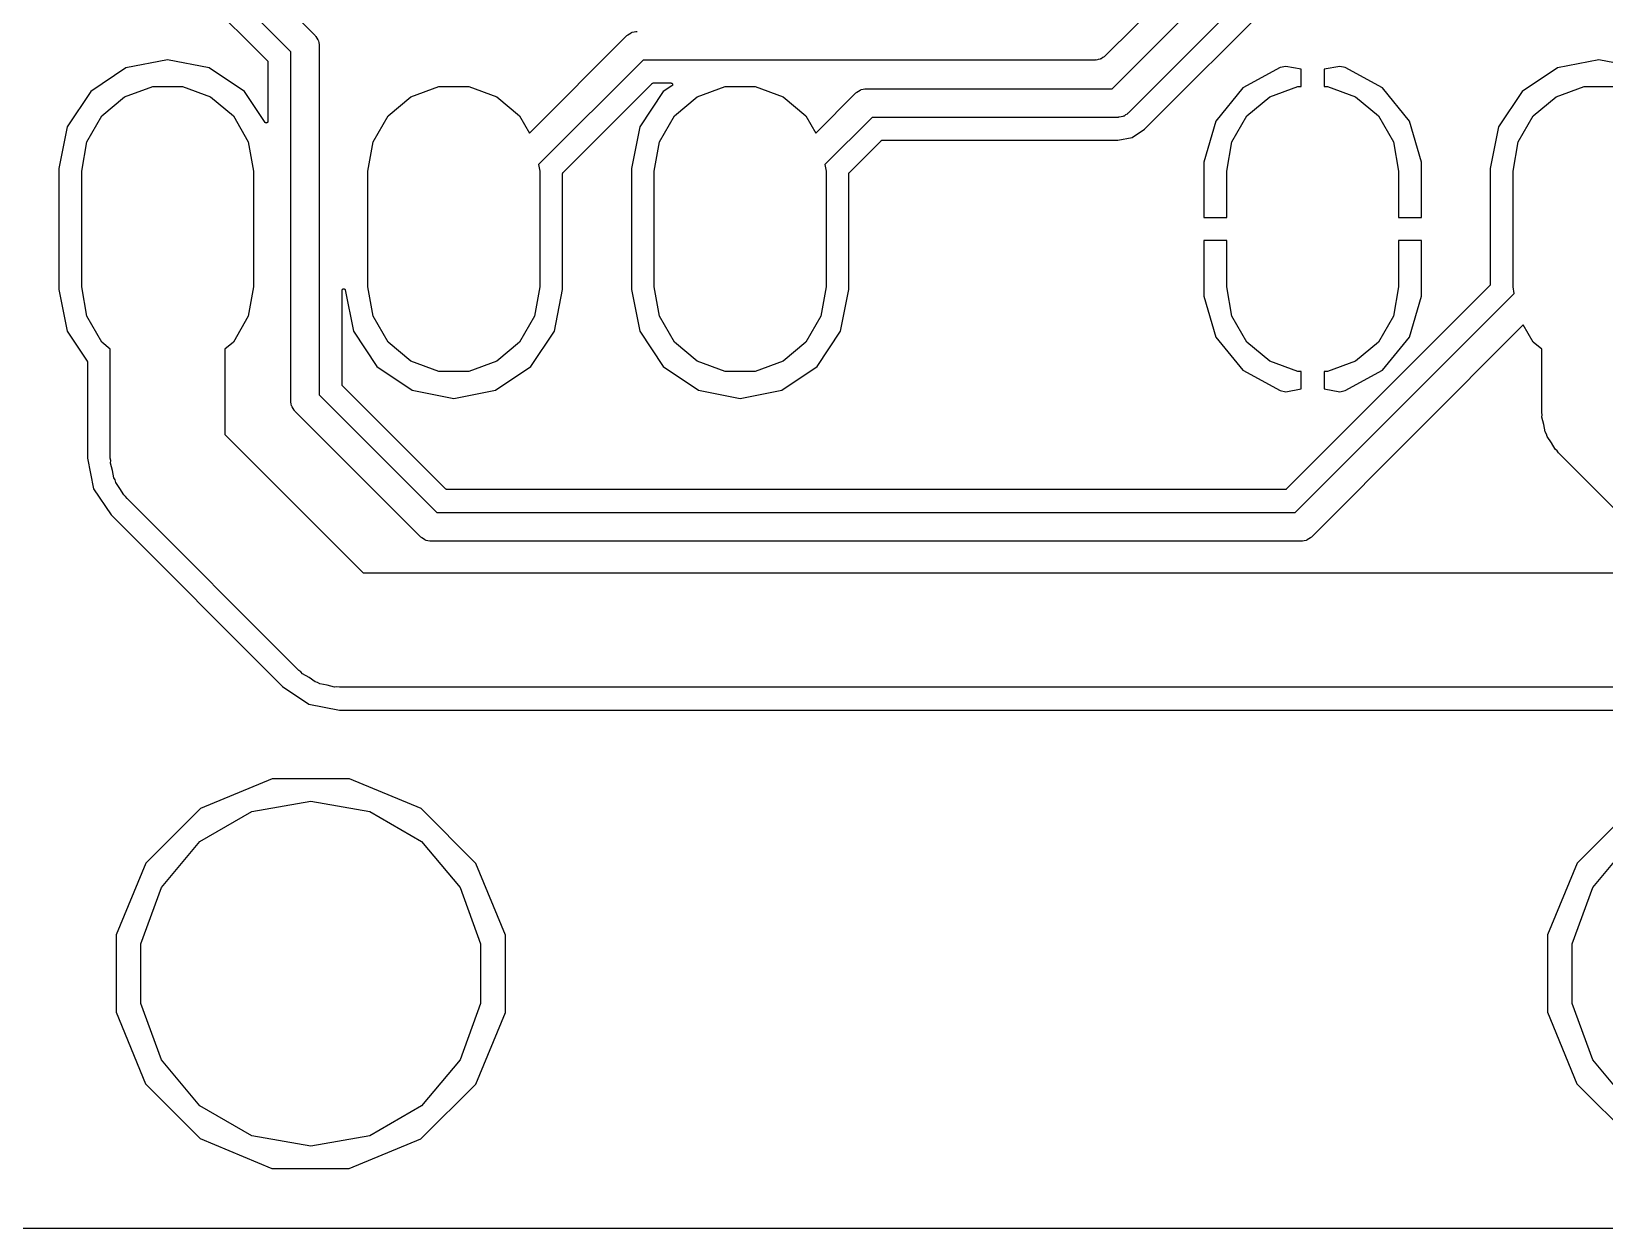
# Model space of a CAD drawing. Extents: x 0.3 to 75.7, y -92.7 to -2.
# Drawn here: x 10.41 to 24.15, y -92.72 to -82.28 of the extents above; entities that cross this region are included whole.
import ezdxf

# ---------------------------------------------------------------- set-up
doc = ezdxf.new("R2010")
doc.units = 0
doc.header["$MEASUREMENT"] = 0
doc.layers.add('BLACK', color=7, linetype='CONTINUOUS')

msp = doc.modelspace()

# ---------------------------------------------------------------- linework, layer by layer
at = {"layer": 'Black'}
for p, q in [((9.28839, -78.7116), (12.8884, -82.3116)), ((12.675, -82.4518), (9.14822, -78.925)), ((9.06919, -79.1288), (12.4712, -82.5308)), ((20.9884, -81.2884), (19.7884, -82.4884)), ((19.8482, -82.775), (21.275, -81.3482)), ((21.4884, -81.4884), (19.9884, -82.9884)), ((20.1307, -83.1289), (21.6289, -81.6307)), ((15.6472, -82.2867), (15.6525, -82.2853)), ((15.6525, -82.2853), (15.6572, -82.2825)), ((15.6572, -82.2825), (15.6733, -82.2797)), ((15.6733, -82.2797), (15.6891, -82.2755)), ((15.6891, -82.2755), (15.6946, -82.276)), ((15.6946, -82.276), (15.7, -82.275)), ((12.8884, -82.3116), (12.8915, -82.3161)), ((12.8915, -82.3161), (12.8958, -82.3197)), ((12.8958, -82.3197), (12.9039, -82.3338)), ((12.9039, -82.3338), (12.9133, -82.3472)), ((12.9133, -82.3472), (12.9147, -82.3525)), ((12.9147, -82.3525), (12.9175, -82.3572)), ((12.9175, -82.3572), (12.9203, -82.3733)), ((12.9203, -82.3733), (12.9245, -82.3891)), ((12.9245, -82.3891), (12.924, -82.3946)), ((12.924, -82.3946), (12.925, -82.4)), ((12.925, -82.4), (12.925, -85.4482)), ((14.7608, -83.1625), (15.6116, -82.3116)), ((15.6116, -82.3116), (15.6161, -82.3085)), ((15.6161, -82.3085), (15.6197, -82.3042)), ((15.6197, -82.3042), (15.6338, -82.2961)), ((15.6338, -82.2961), (15.6472, -82.2867)), ((11.6, -82.5216), (11.2365, -82.5939)), ((11.9635, -82.5939), (11.6, -82.5216)), ((12.4712, -82.5308), (12.4715, -82.5313)), ((12.4715, -82.5313), (12.472, -82.5316)), ((12.472, -82.5316), (12.4728, -82.5331)), ((12.4728, -82.5331), (12.4738, -82.5345)), ((12.4738, -82.5345), (12.4739, -82.5351)), ((12.4739, -82.5351), (12.4742, -82.5356)), ((12.4742, -82.5356), (12.4745, -82.5372)), ((12.4745, -82.5372), (12.475, -82.5389)), ((12.475, -82.5389), (12.4749, -82.5394)), ((12.4749, -82.5394), (12.475, -82.54)), ((12.475, -82.54), (12.475, -83.0614)), ((12.675, -85.5), (12.675, -82.4518)), ((15.7518, -82.525), (14.8397, -83.437)), ((19.7, -82.525), (15.7518, -82.525)), ((19.7054, -82.524), (19.7, -82.525)), ((19.7109, -82.5245), (19.7054, -82.524)), ((19.7267, -82.5203), (19.7109, -82.5245)), ((19.7428, -82.5175), (19.7267, -82.5203)), ((19.7475, -82.5147), (19.7428, -82.5175)), ((19.7528, -82.5133), (19.7475, -82.5147)), ((19.7662, -82.5039), (19.7528, -82.5133)), ((19.7803, -82.4958), (19.7662, -82.5039)), ((19.7839, -82.4915), (19.7803, -82.4958)), ((19.7884, -82.4884), (19.7839, -82.4915)), ((24.1, -82.5216), (23.7365, -82.5939)), ((24.4635, -82.5939), (24.1, -82.5216)), ((11.2365, -82.5939), (10.9284, -82.7998)), ((12.2716, -82.7998), (11.9635, -82.5939)), ((21.3164, -82.5894), (20.9891, -82.7677)), ((21.3641, -82.5796), (21.3164, -82.5894)), ((21.5, -82.6052), (21.3641, -82.5796)), ((21.5, -82.7566), (21.5, -82.6052)), ((21.8359, -82.5796), (21.7, -82.6052)), ((21.7, -82.6052), (21.7, -82.7566)), ((21.8836, -82.5894), (21.8359, -82.5796)), ((22.2109, -82.7677), (21.8836, -82.5894)), ((23.7365, -82.5939), (23.4284, -82.7998)), ((10.9284, -82.7998), (10.7226, -83.1079)), ((11.225, -82.8457), (11.4698, -82.7566)), ((11.4698, -82.7566), (11.7302, -82.7566)), ((11.7302, -82.7566), (11.975, -82.8457)), ((12.4512, -83.0686), (12.2716, -82.7998)), ((13.725, -82.8457), (13.9698, -82.7566)), ((13.9698, -82.7566), (14.2302, -82.7566)), ((14.2302, -82.7566), (14.475, -82.8457)), ((15.0538, -83.5058), (15.8308, -82.7288)), ((15.9284, -82.7998), (15.7226, -83.1079)), ((15.8308, -82.7288), (15.8313, -82.7285)), ((15.8313, -82.7285), (15.8316, -82.728)), ((15.8316, -82.728), (15.8331, -82.7272)), ((15.8331, -82.7272), (15.8345, -82.7262)), ((15.8345, -82.7262), (15.8351, -82.7261)), ((15.8351, -82.7261), (15.8356, -82.7258)), ((15.8356, -82.7258), (15.8372, -82.7255)), ((15.8372, -82.7255), (15.8389, -82.725)), ((15.8389, -82.725), (15.8394, -82.7251)), ((15.8394, -82.7251), (15.84, -82.725)), ((15.84, -82.725), (15.9975, -82.725)), ((16.0047, -82.7488), (15.9284, -82.7998)), ((15.9975, -82.725), (15.9982, -82.7251)), ((15.9982, -82.7251), (15.9989, -82.7251)), ((15.9989, -82.7251), (16.0004, -82.7255)), ((16.0004, -82.7255), (16.0019, -82.7258)), ((16.0019, -82.7258), (16.0025, -82.7261)), ((16.0025, -82.7261), (16.0032, -82.7263)), ((16.0032, -82.7263), (16.0045, -82.7273)), ((16.0045, -82.7273), (16.0058, -82.728)), ((16.0052, -82.7483), (16.0047, -82.7488)), ((16.0058, -82.748), (16.0052, -82.7483)), ((16.0058, -82.728), (16.0063, -82.7286)), ((16.0068, -82.7468), (16.0058, -82.748)), ((16.0063, -82.7286), (16.0069, -82.729)), ((16.008, -82.7457), (16.0068, -82.7468)), ((16.0069, -82.729), (16.0077, -82.7303)), ((16.0077, -82.7303), (16.0087, -82.7315)), ((16.0083, -82.745), (16.008, -82.7457)), ((16.0087, -82.7445), (16.0083, -82.745)), ((16.0087, -82.7315), (16.009, -82.7322)), ((16.0093, -82.743), (16.0087, -82.7445)), ((16.009, -82.7322), (16.0094, -82.7328)), ((16.0099, -82.7416), (16.0093, -82.743)), ((16.0094, -82.7328), (16.0097, -82.7343)), ((16.0097, -82.7343), (16.0103, -82.7357)), ((16.01, -82.7409), (16.0099, -82.7416)), ((16.0103, -82.7403), (16.01, -82.7409)), ((16.0103, -82.7357), (16.0103, -82.7365)), ((16.0103, -82.7365), (16.0104, -82.7371)), ((16.0104, -82.7371), (16.0103, -82.7387)), ((16.0103, -82.7387), (16.0103, -82.7403)), ((16.225, -82.8457), (16.4698, -82.7566)), ((16.4698, -82.7566), (16.7302, -82.7566)), ((16.7302, -82.7566), (16.975, -82.8457)), ((17.2608, -83.1625), (17.6116, -82.8116)), ((17.6116, -82.8116), (17.6161, -82.8085)), ((17.6161, -82.8085), (17.6197, -82.8042)), ((17.6197, -82.8042), (17.6338, -82.7961)), ((17.6338, -82.7961), (17.6472, -82.7867)), ((17.6472, -82.7867), (17.6525, -82.7853)), ((17.6525, -82.7853), (17.6572, -82.7825)), ((17.6572, -82.7825), (17.6733, -82.7797)), ((17.6733, -82.7797), (17.6891, -82.7755)), ((17.6891, -82.7755), (17.6946, -82.776)), ((17.6946, -82.776), (17.7, -82.775)), ((17.7, -82.775), (19.8482, -82.775)), ((20.9891, -82.7677), (20.7553, -83.0573)), ((21.225, -82.8457), (21.4698, -82.7566)), ((21.4698, -82.7566), (21.5, -82.7566)), ((21.7, -82.7566), (21.7302, -82.7566)), ((21.7302, -82.7566), (21.975, -82.8457)), ((22.4447, -83.0573), (22.2109, -82.7677)), ((23.4284, -82.7998), (23.2225, -83.1079)), ((23.725, -82.8457), (23.9698, -82.7566)), ((23.9698, -82.7566), (24.2302, -82.7566)), ((11.0255, -83.0131), (11.225, -82.8457)), ((11.975, -82.8457), (12.1745, -83.0131)), ((13.5255, -83.0131), (13.725, -82.8457)), ((14.475, -82.8457), (14.6745, -83.0131)), ((16.0255, -83.0131), (16.225, -82.8457)), ((16.975, -82.8457), (17.1745, -83.0131)), ((21.0255, -83.0131), (21.225, -82.8457)), ((21.975, -82.8457), (22.1745, -83.0131)), ((23.5255, -83.0131), (23.725, -82.8457)), ((10.7226, -83.1079), (10.65, -83.4726)), ((10.8952, -83.2387), (11.0255, -83.0131)), ((12.1745, -83.0131), (12.3048, -83.2387)), ((12.4517, -83.0691), (12.4512, -83.0686)), ((12.452, -83.0697), (12.4517, -83.0691)), ((12.4532, -83.0707), (12.452, -83.0697)), ((12.4543, -83.0718), (12.4532, -83.0707)), ((12.455, -83.0722), (12.4543, -83.0718)), ((12.4555, -83.0726), (12.455, -83.0722)), ((12.457, -83.0732), (12.4555, -83.0726)), ((12.4584, -83.0738), (12.457, -83.0732)), ((12.4591, -83.0739), (12.4584, -83.0738)), ((12.4597, -83.0742), (12.4591, -83.0739)), ((12.4613, -83.0742), (12.4597, -83.0742)), ((12.4628, -83.0743), (12.4613, -83.0742)), ((12.4635, -83.0742), (12.4628, -83.0743)), ((12.4643, -83.0742), (12.4635, -83.0742)), ((12.4657, -83.0736), (12.4643, -83.0742)), ((12.4672, -83.0733), (12.4657, -83.0736)), ((12.4678, -83.0729), (12.4672, -83.0733)), ((12.4685, -83.0726), (12.4678, -83.0729)), ((12.4697, -83.0716), (12.4685, -83.0726)), ((12.471, -83.0708), (12.4697, -83.0716)), ((12.4714, -83.0702), (12.471, -83.0708)), ((12.472, -83.0697), (12.4714, -83.0702)), ((12.4727, -83.0684), (12.472, -83.0697)), ((12.4737, -83.0671), (12.4727, -83.0684)), ((12.4739, -83.0664), (12.4737, -83.0671)), ((12.4742, -83.0658), (12.4739, -83.0664)), ((12.4745, -83.0643), (12.4742, -83.0658)), ((12.4749, -83.0628), (12.4745, -83.0643)), ((12.475, -83.0614), (12.4749, -83.0621)), ((12.4749, -83.0621), (12.4749, -83.0628)), ((13.3952, -83.2387), (13.5255, -83.0131)), ((14.6745, -83.0131), (14.7608, -83.1625)), ((15.7226, -83.1079), (15.65, -83.4726)), ((15.8952, -83.2387), (16.0255, -83.0131)), ((17.1745, -83.0131), (17.2608, -83.1625)), ((17.7518, -83.025), (17.3397, -83.437)), ((19.9, -83.025), (17.7518, -83.025)), ((19.9054, -83.024), (19.9, -83.025)), ((19.9109, -83.0245), (19.9054, -83.024)), ((19.9267, -83.0203), (19.9109, -83.0245)), ((19.9428, -83.0175), (19.9267, -83.0203)), ((19.9475, -83.0147), (19.9428, -83.0175)), ((19.9528, -83.0133), (19.9475, -83.0147)), ((19.9662, -83.0039), (19.9528, -83.0133)), ((19.9803, -82.9958), (19.9662, -83.0039)), ((19.9839, -82.9915), (19.9803, -82.9958)), ((19.9884, -82.9884), (19.9839, -82.9915)), ((20.7553, -83.0573), (20.65, -83.4149)), ((20.8952, -83.2387), (21.0255, -83.0131)), ((22.1745, -83.0131), (22.3048, -83.2387)), ((22.55, -83.4149), (22.4447, -83.0573)), ((23.2225, -83.1079), (23.15, -83.4726)), ((23.3952, -83.2387), (23.5255, -83.0131)), ((10.85, -83.4952), (10.8952, -83.2387)), ((12.3048, -83.2387), (12.35, -83.4952)), ((13.35, -83.4952), (13.3952, -83.2387)), ((15.85, -83.4952), (15.8952, -83.2387)), ((17.6558, -83.4038), (17.8308, -83.2288)), ((17.8308, -83.2288), (17.8313, -83.2285)), ((17.8313, -83.2285), (17.8316, -83.228)), ((17.8316, -83.228), (17.8331, -83.2272)), ((17.8331, -83.2272), (17.8345, -83.2262)), ((17.8345, -83.2262), (17.8351, -83.2261)), ((17.8351, -83.2261), (17.8356, -83.2258)), ((17.8356, -83.2258), (17.8372, -83.2255)), ((17.8372, -83.2255), (17.8389, -83.225)), ((17.8389, -83.225), (17.8394, -83.2251)), ((17.8394, -83.2251), (17.84, -83.225)), ((17.84, -83.225), (19.8987, -83.225)), ((19.8987, -83.225), (20.0243, -83.2)), ((20.0243, -83.2), (20.1307, -83.1289)), ((20.85, -83.4952), (20.8952, -83.2387)), ((22.3048, -83.2387), (22.35, -83.4952)), ((23.35, -83.4952), (23.3952, -83.2387)), ((10.65, -83.4726), (10.65, -84.5274)), ((10.85, -84.5048), (10.85, -83.4952)), ((12.35, -83.4952), (12.35, -84.5048)), ((13.35, -84.5048), (13.35, -83.4952)), ((14.8397, -83.437), (14.85, -83.4952)), ((14.85, -83.4952), (14.85, -84.5048)), ((15.05, -83.5139), (15.0505, -83.5122)), ((15.0501, -83.5144), (15.05, -83.5139)), ((15.05, -83.515), (15.0501, -83.5144)), ((15.05, -84.5274), (15.05, -83.515)), ((15.0505, -83.5122), (15.0508, -83.5106)), ((15.0508, -83.5106), (15.0511, -83.5101)), ((15.0511, -83.5101), (15.0512, -83.5095)), ((15.0512, -83.5095), (15.0522, -83.5081)), ((15.0522, -83.5081), (15.053, -83.5066)), ((15.053, -83.5066), (15.0535, -83.5063)), ((15.0535, -83.5063), (15.0538, -83.5058)), ((15.65, -83.4726), (15.65, -84.5274)), ((15.85, -84.5048), (15.85, -83.4952)), ((17.3397, -83.437), (17.35, -83.4952)), ((17.35, -83.4952), (17.35, -84.5048)), ((17.55, -83.5139), (17.5505, -83.5122)), ((17.5501, -83.5144), (17.55, -83.5139)), ((17.55, -83.515), (17.5501, -83.5144)), ((17.55, -84.087), (17.55, -83.515)), ((17.5505, -83.5122), (17.5508, -83.5106)), ((17.5508, -83.5106), (17.5511, -83.5101)), ((17.5511, -83.5101), (17.5512, -83.5095)), ((17.5512, -83.5095), (17.5522, -83.5081)), ((17.5522, -83.5081), (17.553, -83.5066)), ((17.553, -83.5066), (17.5535, -83.5063)), ((17.5535, -83.5063), (17.5538, -83.5058)), ((17.5538, -83.5058), (17.6558, -83.4038)), ((17.6558, -83.4038), (17.6558, -83.4038)), ((20.65, -83.4149), (20.65, -83.9)), ((20.85, -83.9), (20.85, -83.4952)), ((22.35, -83.4952), (22.35, -83.9)), ((22.55, -83.9), (22.55, -83.4149)), ((23.15, -83.4726), (23.15, -84.485)), ((23.35, -84.5048), (23.35, -83.4952)), ((20.65, -83.9), (20.85, -83.9)), ((22.35, -83.9), (22.55, -83.9)), ((17.55, -84.5274), (17.55, -84.087)), ((20.65, -84.1), (20.65, -84.5851)), ((20.85, -84.1), (20.65, -84.1)), ((20.85, -84.5048), (20.85, -84.1)), ((22.35, -84.1), (22.35, -84.5048)), ((22.55, -84.1), (22.35, -84.1)), ((22.55, -84.5851), (22.55, -84.1)), ((10.65, -84.5274), (10.7226, -84.8921)), ((10.8952, -84.7613), (10.85, -84.5048)), ((12.35, -84.5048), (12.3048, -84.7613)), ((13.125, -84.5337), (13.1252, -84.5327)), ((13.125, -85.36), (13.125, -84.5337)), ((13.1252, -84.5317), (13.1256, -84.5305)), ((13.1252, -84.5327), (13.1252, -84.5317)), ((13.1256, -84.5305), (13.1258, -84.5292)), ((13.1258, -84.5292), (13.1263, -84.5284)), ((13.1263, -84.5284), (13.1266, -84.5274)), ((13.1266, -84.5274), (13.1274, -84.5264)), ((13.1274, -84.5264), (13.128, -84.5253)), ((13.128, -84.5253), (13.1288, -84.5247)), ((13.1288, -84.5247), (13.1294, -84.5239)), ((13.1294, -84.5239), (13.1305, -84.5233)), ((13.1305, -84.5233), (13.1315, -84.5224)), ((13.1315, -84.5224), (13.1324, -84.5221)), ((13.1324, -84.5221), (13.1333, -84.5216)), ((13.1333, -84.5216), (13.1345, -84.5213)), ((13.1345, -84.5213), (13.1357, -84.5209)), ((13.1357, -84.5209), (13.1367, -84.5209)), ((13.1367, -84.5209), (13.1377, -84.5207)), ((13.1377, -84.5207), (13.139, -84.5209)), ((13.139, -84.5209), (13.1403, -84.5209)), ((13.1403, -84.5209), (13.1412, -84.5212)), ((13.1412, -84.5212), (13.1422, -84.5214)), ((13.1422, -84.5214), (13.1433, -84.522)), ((13.1433, -84.522), (13.1445, -84.5224)), ((13.1445, -84.5224), (13.1453, -84.5231)), ((13.1453, -84.5231), (13.1461, -84.5236)), ((13.1461, -84.5236), (13.147, -84.5245)), ((13.147, -84.5245), (13.148, -84.5253)), ((13.148, -84.5253), (13.1485, -84.5262)), ((13.1485, -84.5262), (13.1491, -84.5269)), ((13.1491, -84.5269), (13.1496, -84.5281)), ((13.1496, -84.5281), (13.1502, -84.5292)), ((13.1502, -84.5292), (13.1504, -84.5302)), ((13.1504, -84.5302), (13.1507, -84.5312)), ((13.1507, -84.5312), (13.2226, -84.8921)), ((13.3952, -84.7613), (13.35, -84.5048)), ((14.85, -84.5048), (14.8048, -84.7613)), ((14.9774, -84.8921), (15.05, -84.5274)), ((15.65, -84.5274), (15.7226, -84.8921)), ((15.8952, -84.7613), (15.85, -84.5048)), ((17.35, -84.5048), (17.3048, -84.7613)), ((17.4774, -84.8921), (17.55, -84.5274)), ((20.65, -84.5851), (20.7553, -84.9427)), ((20.8952, -84.7613), (20.85, -84.5048)), ((23.1462, -84.4942), (21.3692, -86.2712)), ((21.4482, -86.475), (23.3603, -84.563)), ((22.35, -84.5048), (22.3048, -84.7613)), ((22.4447, -84.9427), (22.55, -84.5851)), ((23.1465, -84.4937), (23.1462, -84.4942)), ((23.147, -84.4934), (23.1465, -84.4937)), ((23.1478, -84.4919), (23.147, -84.4934)), ((23.1488, -84.4905), (23.1478, -84.4919)), ((23.1489, -84.4899), (23.1488, -84.4905)), ((23.1492, -84.4894), (23.1489, -84.4899)), ((23.1495, -84.4878), (23.1492, -84.4894)), ((23.15, -84.4861), (23.1495, -84.4878)), ((23.15, -84.485), (23.1499, -84.4856)), ((23.1499, -84.4856), (23.15, -84.4861)), ((23.3603, -84.563), (23.35, -84.5048)), ((10.7226, -84.8921), (10.8978, -85.1544)), ((11.0255, -84.9869), (10.8952, -84.7613)), ((12.3048, -84.7613), (12.1745, -84.9869)), ((13.2226, -84.8921), (13.4284, -85.2002)), ((13.5255, -84.9869), (13.3952, -84.7613)), ((14.8048, -84.7613), (14.6745, -84.9869)), ((14.7716, -85.2002), (14.9774, -84.8921)), ((15.7226, -84.8921), (15.9284, -85.2002)), ((16.0255, -84.9869), (15.8952, -84.7613)), ((17.3048, -84.7613), (17.1745, -84.9869)), ((17.2716, -85.2002), (17.4774, -84.8921)), ((21.0255, -84.9869), (20.8952, -84.7613)), ((23.4392, -84.8375), (21.5884, -86.6884)), ((22.3048, -84.7613), (22.1745, -84.9869)), ((23.5255, -84.9869), (23.4392, -84.8375)), ((11.1, -85.0494), (11.0255, -84.9869)), ((12.1745, -84.9869), (12.1, -85.0494)), ((13.725, -85.1543), (13.5255, -84.9869)), ((14.6745, -84.9869), (14.475, -85.1543)), ((16.225, -85.1543), (16.0255, -84.9869)), ((17.1745, -84.9869), (16.975, -85.1543)), ((20.7553, -84.9427), (20.9891, -85.2323)), ((21.225, -85.1543), (21.0255, -84.9869)), ((22.1745, -84.9869), (21.975, -85.1543)), ((22.2109, -85.2323), (22.4447, -84.9427)), ((23.6, -85.0494), (23.5255, -84.9869)), ((10.8978, -85.1544), (10.8984, -85.1558)), ((10.8984, -85.1558), (10.8992, -85.1572)), ((10.8992, -85.1572), (10.8993, -85.1579)), ((10.8993, -85.1579), (10.8996, -85.1585)), ((10.8996, -85.1585), (10.8997, -85.1601)), ((10.8997, -85.1601), (10.9, -85.1616)), ((10.9, -85.1616), (10.9, -85.9987)), ((11.1, -86), (11.1, -85.0494)), ((12.1, -85.0494), (12.1, -85.7929)), ((13.9698, -85.2434), (13.725, -85.1543)), ((14.475, -85.1543), (14.2302, -85.2434)), ((16.4698, -85.2434), (16.225, -85.1543)), ((16.975, -85.1543), (16.7302, -85.2434)), ((21.4698, -85.2434), (21.225, -85.1543)), ((21.975, -85.1543), (21.7302, -85.2434)), ((23.6, -85.6), (23.6, -85.0494)), ((13.4284, -85.2002), (13.7365, -85.4061)), ((14.2302, -85.2434), (13.9698, -85.2434)), ((14.4635, -85.4061), (14.7716, -85.2002)), ((15.9284, -85.2002), (16.2365, -85.4061)), ((16.7302, -85.2434), (16.4698, -85.2434)), ((16.9635, -85.4061), (17.2716, -85.2002)), ((20.9891, -85.2323), (21.3164, -85.4106)), ((21.5, -85.2434), (21.4698, -85.2434)), ((21.5, -85.3948), (21.5, -85.2434)), ((21.7302, -85.2434), (21.7, -85.2434)), ((21.7, -85.2434), (21.7, -85.3948)), ((21.8836, -85.4106), (22.2109, -85.2323)), ((13.1251, -85.3606), (13.125, -85.36)), ((13.125, -85.3611), (13.1251, -85.3606)), ((13.1255, -85.3628), (13.125, -85.3611)), ((13.1258, -85.3644), (13.1255, -85.3628)), ((13.1261, -85.3649), (13.1258, -85.3644)), ((13.1262, -85.3655), (13.1261, -85.3649)), ((13.1272, -85.3669), (13.1262, -85.3655)), ((13.128, -85.3684), (13.1272, -85.3669)), ((13.1285, -85.3687), (13.128, -85.3684)), ((13.1288, -85.3692), (13.1285, -85.3687)), ((14.0308, -86.2712), (13.1288, -85.3692)), ((13.7365, -85.4061), (14.1, -85.4784)), ((14.1, -85.4784), (14.4635, -85.4061)), ((16.2365, -85.4061), (16.6, -85.4784)), ((16.6, -85.4784), (16.9635, -85.4061)), ((21.3164, -85.4106), (21.3641, -85.4204)), ((21.3641, -85.4204), (21.5, -85.3948)), ((21.7, -85.3948), (21.8359, -85.4204)), ((21.8359, -85.4204), (21.8836, -85.4106)), ((12.676, -85.5054), (12.675, -85.5)), ((12.6755, -85.5109), (12.676, -85.5054)), ((12.6797, -85.5267), (12.6755, -85.5109)), ((12.6825, -85.5428), (12.6797, -85.5267)), ((12.6853, -85.5475), (12.6825, -85.5428)), ((12.6867, -85.5528), (12.6853, -85.5475)), ((12.6961, -85.5662), (12.6867, -85.5528)), ((12.7042, -85.5803), (12.6961, -85.5662)), ((12.7085, -85.5839), (12.7042, -85.5803)), ((12.925, -85.4482), (13.9518, -86.475)), ((12.7116, -85.5884), (12.7085, -85.5839)), ((13.8116, -86.6884), (12.7116, -85.5884)), ((23.6038, -85.6217), (23.6, -85.6)), ((23.6019, -85.6436), (23.6038, -85.6217)), ((23.6188, -85.7067), (23.6019, -85.6436)), ((23.6302, -85.771), (23.6188, -85.7067)), ((12.1, -85.7929), (13.3071, -87)), ((23.6412, -85.7901), (23.6302, -85.771)), ((23.6468, -85.8113), (23.6412, -85.7901)), ((23.6843, -85.8648), (23.6468, -85.8113)), ((23.717, -85.9214), (23.6843, -85.8648)), ((23.7338, -85.9355), (23.717, -85.9214)), ((23.7464, -85.9536), (23.7338, -85.9355)), ((24.3464, -86.5536), (23.7464, -85.9536)), ((10.9, -85.9987), (10.9535, -86.2678)), ((11.1038, -86.0217), (11.1, -86)), ((11.1019, -86.0436), (11.1038, -86.0217)), ((11.1188, -86.1067), (11.1019, -86.0436)), ((11.1302, -86.171), (11.1188, -86.1067)), ((10.9535, -86.2678), (11.1059, -86.4959)), ((11.1412, -86.1901), (11.1302, -86.171)), ((11.1468, -86.2113), (11.1412, -86.1901)), ((11.1843, -86.2648), (11.1468, -86.2113)), ((11.217, -86.3214), (11.1843, -86.2648)), ((11.2338, -86.3355), (11.217, -86.3214)), ((11.2464, -86.3536), (11.2338, -86.3355)), ((12.7464, -87.8536), (11.2464, -86.3536)), ((14.0313, -86.2715), (14.0308, -86.2712)), ((14.0316, -86.272), (14.0313, -86.2715)), ((14.0331, -86.2728), (14.0316, -86.272)), ((14.0345, -86.2738), (14.0331, -86.2728)), ((14.0351, -86.2739), (14.0345, -86.2738)), ((14.0356, -86.2742), (14.0351, -86.2739)), ((14.0372, -86.2745), (14.0356, -86.2742)), ((14.0389, -86.2749), (14.0372, -86.2745)), ((14.0394, -86.2749), (14.0389, -86.2749)), ((14.04, -86.275), (14.0394, -86.2749)), ((21.36, -86.275), (14.04, -86.275)), ((21.3606, -86.2749), (21.36, -86.275)), ((21.3611, -86.275), (21.3606, -86.2749)), ((21.3628, -86.2745), (21.3611, -86.275)), ((21.3644, -86.2742), (21.3628, -86.2745)), ((21.3649, -86.2739), (21.3644, -86.2742)), ((21.3655, -86.2738), (21.3649, -86.2739)), ((21.3669, -86.2728), (21.3655, -86.2738)), ((21.3684, -86.272), (21.3669, -86.2728)), ((21.3687, -86.2715), (21.3684, -86.272)), ((21.3692, -86.2712), (21.3687, -86.2715)), ((11.1059, -86.4959), (12.6041, -87.9941)), ((13.9518, -86.475), (21.4482, -86.475)), ((13.8161, -86.6915), (13.8116, -86.6884)), ((13.8197, -86.6958), (13.8161, -86.6915)), ((13.8338, -86.7039), (13.8197, -86.6958)), ((13.8472, -86.7133), (13.8338, -86.7039)), ((13.8525, -86.7147), (13.8472, -86.7133)), ((13.8572, -86.7175), (13.8525, -86.7147)), ((13.8733, -86.7203), (13.8572, -86.7175)), ((13.8891, -86.7245), (13.8733, -86.7203)), ((13.8946, -86.724), (13.8891, -86.7245)), ((13.9, -86.725), (13.8946, -86.724)), ((21.5, -86.725), (13.9, -86.725)), ((21.5054, -86.724), (21.5, -86.725)), ((21.5109, -86.7245), (21.5054, -86.724)), ((21.5267, -86.7203), (21.5109, -86.7245)), ((21.5428, -86.7175), (21.5267, -86.7203)), ((21.5475, -86.7147), (21.5428, -86.7175)), ((21.5528, -86.7133), (21.5475, -86.7147)), ((21.5662, -86.7039), (21.5528, -86.7133)), ((21.5803, -86.6958), (21.5662, -86.7039)), ((21.5839, -86.6915), (21.5803, -86.6958)), ((21.5884, -86.6884), (21.5839, -86.6915)), ((13.3071, -87), (47.3929, -87)), ((12.7645, -87.8662), (12.7464, -87.8536)), ((12.7786, -87.883), (12.7645, -87.8662)), ((12.8352, -87.9157), (12.7786, -87.883)), ((12.8887, -87.9532), (12.8352, -87.9157)), ((12.6041, -87.9941), (12.8322, -88.1465)), ((12.9099, -87.9588), (12.8887, -87.9532)), ((12.929, -87.9698), (12.9099, -87.9588)), ((12.9933, -87.9812), (12.929, -87.9698)), ((13.0564, -87.9981), (12.9933, -87.9812)), ((13.0783, -87.9962), (13.0564, -87.9981)), ((13.1, -88), (13.0783, -87.9962)), ((47.6, -88), (13.1, -88)), ((12.8322, -88.1465), (13.1013, -88.2)), ((13.1013, -88.2), (47.5987, -88.2)), ((12.5133, -88.7997), (11.8883, -89.058)), ((13.1896, -88.8003), (12.5133, -88.7997)), ((13.8142, -89.0597), (13.1896, -88.8003)), ((12.335, -89.0851), (12.85, -88.9943)), ((12.85, -88.9943), (13.365, -89.0851)), ((11.8883, -89.058), (11.4097, -89.5358)), ((11.8821, -89.3465), (12.335, -89.0851)), ((13.365, -89.0851), (13.8179, -89.3465)), ((14.292, -89.5383), (13.8142, -89.0597)), ((24.3883, -89.058), (23.9097, -89.5358)), ((11.546, -89.7471), (11.8821, -89.3465)), ((13.8179, -89.3465), (14.154, -89.7471)), ((24.046, -89.7471), (24.3821, -89.3465)), ((11.4097, -89.5358), (11.1503, -90.1604)), ((14.5503, -90.1633), (14.292, -89.5383)), ((23.9097, -89.5358), (23.6503, -90.1604)), ((11.3671, -90.2385), (11.546, -89.7471)), ((14.154, -89.7471), (14.3329, -90.2385)), ((23.8671, -90.2385), (24.046, -89.7471)), ((11.1503, -90.1604), (11.1497, -90.8367)), ((11.3671, -90.7615), (11.3671, -90.2385)), ((14.3329, -90.2385), (14.3329, -90.7615)), ((14.5497, -90.8392), (14.5503, -90.1633)), ((23.6503, -90.1604), (23.6497, -90.8367)), ((23.8671, -90.7615), (23.8671, -90.2385)), ((11.546, -91.2529), (11.3671, -90.7615)), ((14.3329, -90.7615), (14.154, -91.2529)), ((24.046, -91.2529), (23.8671, -90.7615)), ((11.1497, -90.8367), (11.408, -91.4617)), ((14.2904, -91.4642), (14.5497, -90.8396)), ((14.5497, -90.8396), (14.5497, -90.8392)), ((14.5497, -90.8392), (14.5497, -90.8392)), ((23.6497, -90.8367), (23.908, -91.4617)), ((11.8821, -91.6535), (11.546, -91.2529)), ((14.154, -91.2529), (13.8179, -91.6535)), ((24.3821, -91.6535), (24.046, -91.2529)), ((11.408, -91.4617), (11.8858, -91.9403)), ((13.8117, -91.942), (14.2904, -91.4642)), ((23.908, -91.4617), (24.3858, -91.9403)), ((12.335, -91.9149), (11.8821, -91.6535)), ((13.8179, -91.6535), (13.365, -91.9149)), ((11.8858, -91.9403), (12.5104, -92.1997)), ((12.85, -92.0057), (12.335, -91.9149)), ((13.365, -91.9149), (12.85, -92.0057)), ((13.1867, -92.2003), (13.8117, -91.942)), ((12.5104, -92.1997), (13.1867, -92.2003)), ((75.712, -92.725), (0.288, -92.725))]:
    msp.add_line(p, q, dxfattribs=at)

doc.saveas('drawing.dxf')
